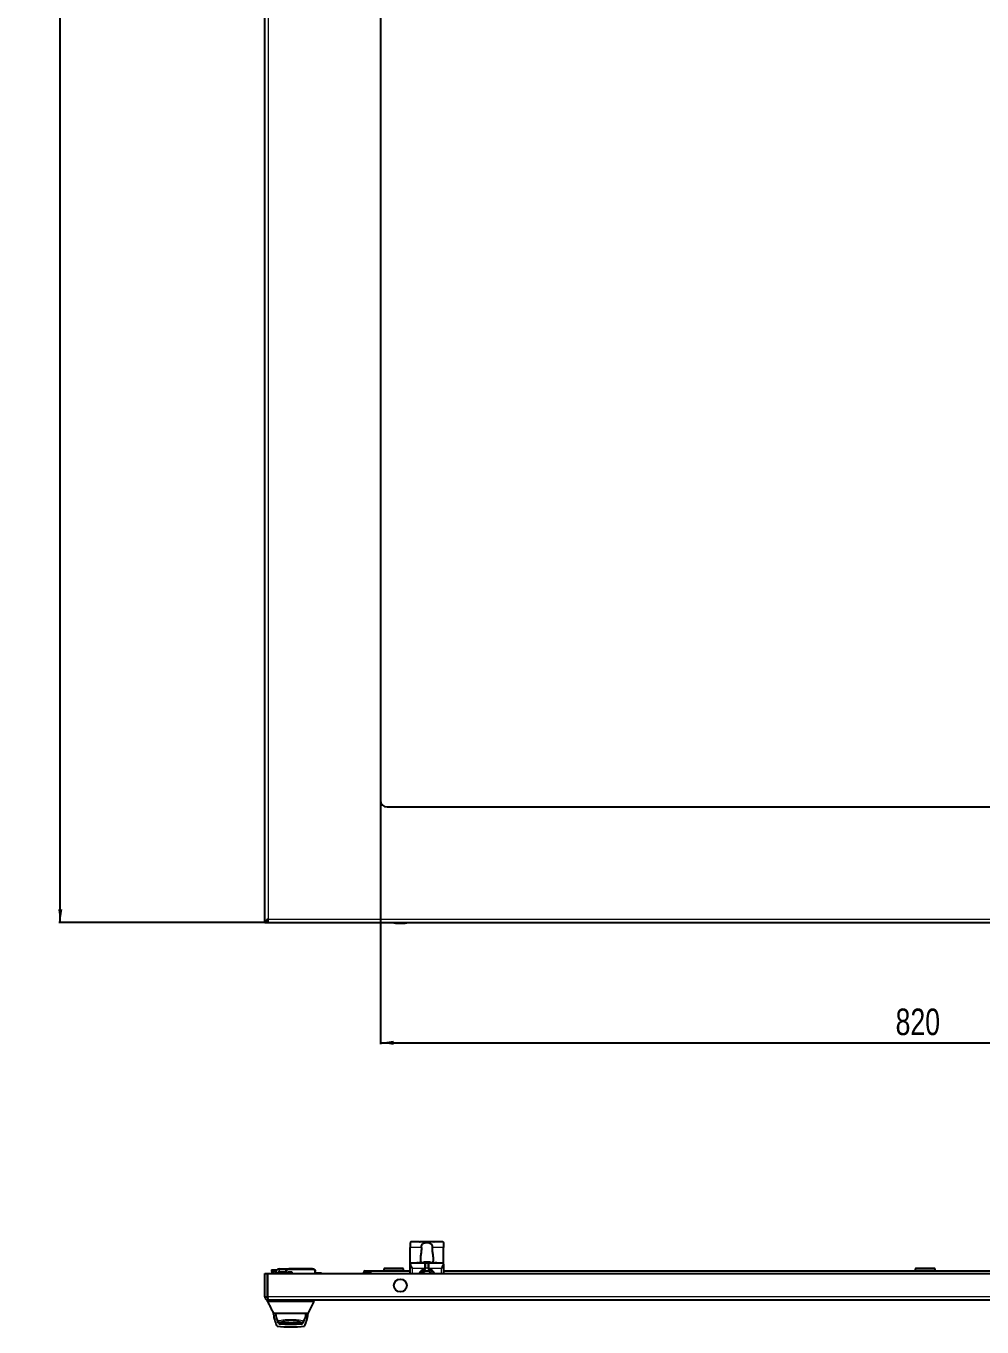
# Model space of a CAD drawing. Header units: millimetres. Extents: x -922 to 2026, y -1094 to 978.
# Drawn here: x -922 to -202, y -1094 to -114 of the extents above; entities that cross this region are included whole.
import ezdxf

# ---------------------------------------------------------------- set-up
doc = ezdxf.new("R2010")
doc.units = ezdxf.units.MM
doc.layers.add('FORMAT', color=7, linetype='Continuous')
doc.styles.add('SLDTEXTSTYLE0', font='TXT', dxfattribs={"width": 0.75})
doc.dimstyles.new('SLDDIMSTYLE0', dxfattribs={"dimtxt": 20, "dimasz": 10, "dimexe": 0, "dimexo": 0.0625, "dimgap": 5, "dimtad": 2, "dimdec": 1, "dimrnd": 1e-09, "dimzin": 12, "dimdsep": 46, "dimtxsty": 'SLDTEXTSTYLE0', "dimsah": 1, "dimcen": 0.09, "dimadec": 0, "dimazin": 3, "dimtfac": 1, "dimtofl": 0, "dimtmove": 0, "dimatfit": 3, "dimfxl": 0, "dimfrac": 2, "dimtolj": 1, "dimtzin": 12, "dimarcsym": 0})

# ---------------------------------------------------------------- blocks, each defined once
blk = doc.blocks.new('_D_1')
at = {"layer": 'FORMAT'}
for p, q in [((-742.26, 765.83), (-897.26, 765.83)), ((-896.26, -789.17), (-896.26, 765.83)), ((-742.26, -789.17), (-897.26, -789.17))]:
    blk.add_line(p, q, dxfattribs=at)
for points in [[(-896.26, 765.83), (-897.8, 755.83), (-894.72, 755.83)], [(-896.26, -789.17), (-894.72, -779.17), (-897.8, -779.17)]]:
    blk.add_solid(points, dxfattribs=at)
at = {"layer": 'FORMAT', "insert": (-922.04, -41.23), "char_height": 20, "attachment_point": 1, "rotation": 90, "style": 'SLDTEXTSTYLE0'}
blk.add_mtext('1555', dxfattribs=at)
blk = doc.blocks.new('_D_2')
at = {"layer": 'FORMAT'}
for p, q in [((-655.25, -697.18), (-655.25, -880.67)), ((164.75, -697.18), (164.75, -880.67)), ((-655.25, -879.67), (164.75, -879.67))]:
    blk.add_line(p, q, dxfattribs=at)
for points in [[(-655.25, -879.67), (-645.25, -881.21), (-645.25, -878.13)], [(164.75, -879.67), (154.75, -878.13), (154.75, -881.21)]]:
    blk.add_solid(points, dxfattribs=at)
at = {"layer": 'FORMAT', "insert": (-267.42, -853.89), "char_height": 20, "attachment_point": 1, "style": 'SLDTEXTSTYLE0'}
blk.add_mtext('820', dxfattribs=at)

msp = doc.modelspace()

# ---------------------------------------------------------------- linework, layer by layer
at = {"color": 7, "linetype": 'Continuous', "lineweight": 25}
for p, q in [((-742.25, -789.17), (-742.25, 765.83)), ((-655.25, 673.83), (-655.25, -697.17)), ((-650.25, -702.17), (159.75, -702.17)), ((-742.25, -789.17), (-740.25, -789.17)), ((-739.95, -789.17), (-739.95, -787.17)), ((-739.95, -789.17), (249.45, -789.17)), ((-632.75, -1030.01), (-632.75, -1033.85)), ((-632.75, -1045.35), (-632.75, -1033.85)), ((-625.74, -1029.45), (-631.25, -1029.45)), ((-624.85, -1029.4), (-625.37, -1029.41)), ((-615.66, -1029.35), (-624.85, -1029.35)), ((-615.14, -1029.41), (-615.66, -1029.4)), ((-609.25, -1029.45), (-614.77, -1029.45)), ((-607.75, -1030.01), (-607.75, -1033.85)), ((-607.75, -1045.35), (-607.75, -1033.85)), ((-632.75, -1046.22), (-632.75, -1045.35)), ((-632.75, -1045.35), (-619.25, -1045.35)), ((-632.75, -1053.35), (-632.75, -1046.22)), ((-627.88, -1045.25), (-627.88, -1045.35)), ((-627.73, -1045.25), (-627.73, -1045.35)), ((-627.61, -1045.25), (-627.61, -1045.35)), ((-626.81, -1045.25), (-627.61, -1045.25)), ((-626.81, -1045.25), (-626.81, -1045.35)), ((-626.65, -1045.25), (-626.65, -1045.35)), ((-626.53, -1045.25), (-626.53, -1045.35)), ((-626.2, -1045.25), (-626.2, -1045.35)), ((-626.01, -1045.25), (-626.01, -1045.35)), ((-625.48, -1045.25), (-625.48, -1045.35)), ((-625.1, -1041.13), (-625.1, -1043.72)), ((-625, -1045.25), (-625, -1045.35)), ((-624.83, -1045.25), (-624.83, -1045.35)), ((-624.38, -1045.25), (-624.38, -1045.35)), ((-624.23, -1045.25), (-624.23, -1045.35)), ((-624.11, -1045.25), (-624.11, -1045.35)), ((-623.8, -1045.25), (-623.8, -1045.35)), ((-622.52, -1045.25), (-623.64, -1045.25)), ((-622.52, -1045.25), (-622.52, -1045.35)), ((-622.39, -1045.25), (-622.39, -1045.35)), ((-622.2, -1045.25), (-622.2, -1045.35)), ((-622.18, -1045.25), (-622.18, -1045.35)), ((-621.59, -1045.25), (-622.18, -1045.25)), ((-621.59, -1045.25), (-621.59, -1045.35)), ((-621.33, -1045.02), (-621.35, -1044.79)), ((-621.28, -1045.03), (-621.31, -1044.72)), ((-621.3, -1044.88), (-621.29, -1044.79)), ((-620.69, -1045.25), (-621.27, -1045.25)), ((-621.25, -1045.35), (-619.25, -1045.35)), ((-621.25, -1049.35), (-621.25, -1045.35)), ((-620.69, -1045.25), (-620.69, -1045.35)), ((-620.69, -1045.25), (-620.69, -1045.35)), ((-620.68, -1045.25), (-620.5, -1045.25)), ((-620.5, -1045.25), (-620.5, -1045.35)), ((-620.5, -1045.25), (-620.5, -1045.25)), ((-620.49, -1045.25), (-620.49, -1045.35)), ((-620.48, -1044.75), (-620.48, -1044.72)), ((-620.33, -1045.25), (-620.33, -1045.35)), ((-619.54, -1045.25), (-620.33, -1045.25)), ((-619.54, -1045.25), (-619.54, -1045.35)), ((-619.39, -1045.25), (-619.39, -1045.35)), ((-619.27, -1045.25), (-619.27, -1045.35)), ((-619.25, -1045.35), (-619.25, -1049.35)), ((-619.2, -1044.79), (-619.2, -1044.72)), ((-619.18, -1045.28), (-618.87, -1045.27)), ((-618.84, -1044.91), (-618.83, -1044.79)), ((-618.84, -1045.25), (-618.84, -1045.35)), ((-618.75, -1045.35), (-607.75, -1045.35)), ((-618.72, -1045.25), (-618.72, -1045.35)), ((-618.35, -1045.25), (-618.35, -1045.35)), ((-618.1, -1045.25), (-618.1, -1045.35)), ((-617.98, -1045.25), (-617.98, -1045.35)), ((-617.83, -1045.25), (-617.83, -1045.35)), ((-617.71, -1045.25), (-617.71, -1045.35)), ((-617.28, -1045.25), (-617.28, -1045.35)), ((-617.25, -1045.25), (-617.28, -1045.25)), ((-617.25, -1045.25), (-617.25, -1045.35)), ((-617.22, -1045.25), (-617.22, -1045.35)), ((-617.05, -1045.25), (-617.05, -1045.35)), ((-616.7, -1045.25), (-616.7, -1045.35)), ((-616.21, -1045.25), (-616.21, -1045.35)), ((-616.01, -1045.25), (-616.01, -1045.35)), ((-615.67, -1045.25), (-615.67, -1045.35)), ((-615.52, -1045.25), (-615.52, -1045.35)), ((-614.45, -1045.25), (-615.52, -1045.25)), ((-615.4, -1043.72), (-615.4, -1041.13)), ((-614.45, -1045.25), (-614.45, -1045.35)), ((-614.14, -1045.25), (-614.14, -1045.35)), ((-613.98, -1045.25), (-613.98, -1045.35)), ((-613.6, -1045.25), (-613.6, -1045.35)), ((-612.85, -1045.25), (-613.6, -1045.25)), ((-612.85, -1045.25), (-612.85, -1045.35)), ((-607.75, -1046.22), (-607.75, -1045.35)), ((-607.75, -1046.22), (-607.75, -1053.35)), ((-742.25, -1070.75), (-742.25, -1053.35)), ((-742.25, -1053.35), (-740.25, -1053.35)), ((-740.25, -1070.75), (-740.25, -1053.35)), ((-739.95, -1070.75), (-739.95, -1053.35)), ((-739.95, -1053.35), (249.45, -1053.35)), ((-737.25, -1050.45), (-737.25, -1051.35)), ((-737.25, -1050.45), (-735.25, -1050.45)), ((-735.25, -1051.75), (-736.85, -1051.75)), ((-736.66, -1053.35), (-736.75, -1051.75)), ((-735.25, -1050.45), (-733.05, -1050.45)), ((-734.05, -1051.75), (-735.25, -1051.75)), ((-734.25, -1053.35), (-734.25, -1052.85)), ((-732.25, -1053.35), (-732.25, -1052.85)), ((-731.25, -1049.85), (-724.76, -1049.85)), ((-731.25, -1051.85), (-726.25, -1051.85)), ((-726.25, -1051.75), (-726.25, -1053.25)), ((-721.65, -1052.3), (-724.85, -1052.3)), ((-724.85, -1052.3), (-724.85, -1053.25)), ((-724.85, -1053.05), (-721.65, -1053.05)), ((-706.25, -1049.75), (-724.25, -1049.75)), ((-721.65, -1053.25), (-721.65, -1052.3)), ((-704.25, -1053.35), (-704.25, -1051.75)), ((-699.85, -1053.15), (-704.25, -1053.15)), ((-667.75, -1053.35), (-667.75, -1052.35)), ((-666.75, -1051.35), (-662.75, -1051.35)), ((-662.75, -1051.35), (-632.75, -1051.35)), ((-662.75, -1051.35), (-662.75, -1052.35)), ((-662.75, -1052.35), (-662.75, -1053.35)), ((-652.25, -1049.35), (-652.75, -1049.85)), ((-652.75, -1049.85), (-652.75, -1051.35)), ((-637.75, -1049.85), (-652.75, -1049.85)), ((-652.25, -1049.35), (-638.25, -1049.35)), ((-637.75, -1049.85), (-638.25, -1049.35)), ((-637.75, -1051.35), (-637.75, -1049.85)), ((-621.25, -1049.35), (-621.25, -1049.38)), ((-619.25, -1049.38), (-619.25, -1049.35)), ((-607.75, -1051.35), (172.25, -1051.35)), ((-252.25, -1049.35), (-252.75, -1049.85)), ((-252.75, -1049.85), (-252.75, -1051.35)), ((-237.75, -1049.85), (-252.75, -1049.85)), ((-252.25, -1049.35), (-238.25, -1049.35)), ((-237.75, -1049.85), (-238.25, -1049.35)), ((-237.75, -1051.35), (-237.75, -1049.85)), ((-742.25, -1070.75), (-740.25, -1070.75)), ((-740.25, -1074.35), (-740.25, -1073.35)), ((-739.65, -1073.35), (-740.25, -1073.35)), ((249.15, -1073.35), (-739.65, -1073.35)), ((-710.75, -1074.35), (-734.75, -1074.35)), ((-709.75, -1083.35), (-705.23, -1074.29)), ((-705.25, -1074.35), (-705.25, -1073.35)), ((-733.35, -1083.35), (-735.75, -1083.35)), ((-735.72, -1083.35), (-735.72, -1083.56)), ((-712.16, -1083.35), (-733.35, -1083.35)), ((-709.75, -1083.35), (-712.16, -1083.35)), ((-709.79, -1083.56), (-709.79, -1083.35)), ((-728.59, -1090.33), (-716.99, -1090.33)), ((-728.59, -1090.33), (-728.44, -1090.33))]:
    msp.add_line(p, q, dxfattribs=at)
at = {"color": 8, "linetype": 'Continuous', "lineweight": 18}
for p, q in [((-739.65, -90.66), (-739.65, -786.57)), ((-739.65, -786.57), (249.15, -786.57)), ((-645.12, -789.3), (-635.39, -789.3)), ((-645, -789.42), (-635.51, -789.42)), ((-624.35, -1033.85), (-632.75, -1033.85)), ((-607.75, -1033.85), (-616.16, -1033.85)), ((-623.64, -1045.25), (-623.64, -1045.35)), ((-621.75, -1049.35), (-621.75, -1045.35)), ((-618.75, -1045.35), (-618.75, -1049.35)), ((-737.25, -1051.35), (-735.25, -1051.35)), ((-735.75, -1051.75), (-735.66, -1053.35)), ((-735.25, -1050.45), (-735.25, -1051.35)), ((-735.25, -1051.75), (-735.25, -1051.35)), ((-735.25, -1051.35), (-733.85, -1051.35)), ((-732.25, -1052.85), (-734.25, -1052.85)), ((-731.25, -1051.85), (-731.25, -1049.85)), ((-725.75, -1053.35), (-725.75, -1051.75)), ((-724.25, -1050.25), (-706.25, -1050.25)), ((-704.75, -1051.75), (-704.75, -1053.35)), ((-699.85, -1053.35), (-699.85, -1053.15)), ((-666.75, -1052.35), (-667.75, -1052.35)), ((-666.75, -1052.35), (-666.75, -1051.35)), ((-666.75, -1052.35), (-666.75, -1053.35)), ((-662.75, -1052.35), (-666.75, -1052.35)), ((-631.25, -1049.35), (-621.75, -1049.35)), ((-631.25, -1049.35), (-631.25, -1053.35)), ((-622.12, -1049.86), (-621.98, -1050.34)), ((-621.75, -1049.35), (-621.25, -1049.35)), ((-621.75, -1049.38), (-621.75, -1049.35)), ((-621.75, -1049.38), (-621.25, -1049.38)), ((-619.25, -1049.35), (-621.25, -1049.35)), ((-619.25, -1049.35), (-618.75, -1049.35)), ((-619.25, -1049.38), (-618.75, -1049.38)), ((-618.75, -1049.35), (-618.75, -1049.38)), ((-618.75, -1049.35), (-609.25, -1049.35)), ((-618.53, -1050.34), (-618.39, -1049.86)), ((-609.25, -1053.35), (-609.25, -1049.35)), ((249.45, -1070.75), (-739.95, -1070.75)), ((-734.75, -1074.35), (-734.75, -1073.35)), ((-710.75, -1074.35), (-710.75, -1073.35))]:
    msp.add_line(p, q, dxfattribs=at)
at = {"color": 7, "linetype": 'Continuous', "lineweight": 25, "flags": 128}
for points in [[(-731.87, -1090.78), (-732.23, -1089.89), (-732.33, -1089.61)], [(-713.06, -1089.29), (-713.28, -1089.89), (-713.64, -1090.78)]]:
    msp.add_lwpolyline(points, dxfattribs=at)
at = {"color": 7, "linetype": 'Continuous', "lineweight": 25}
msp.add_circle((-640.25, -1062.35), 4.86, dxfattribs=at)
msp.add_circle((-640.25, -1062.35), 4.86, dxfattribs=at)
at = {"color": 8, "linetype": 'Continuous', "lineweight": 18}
msp.add_circle((-640.25, -1062.35), 4.75, dxfattribs=at)
at = {"color": 7, "linetype": 'Continuous', "lineweight": 25}
for centre, radius, start, end in [((-650.25, -697.17), 5, 180, 270), ((-619.35, -789.24), 25.77, 179.86102, 180.13898), ((-644.99, -789.3), 0.126, 180, 263.97442), ((-640.25, -744.42), 45.25, 263.97442, 269.9984), ((-640.26, -744.42), 45.25, 270.0016, 276.02558), ((-635.52, -789.3), 0.126, 276.02558, 0), ((-661.16, -789.24), 25.77, 359.86102, 0.13898), ((-620.25, -1052.65), 8, 98.41771, 108.44436), ((-620.23, -1048.98), 4.34, 104.99458, 114.66368), ((-621.57, -1050.56), 5.54, 85.14071, 94.85929), ((-621.22, -1044.81), 0.133, 135.20997, 169.83797), ((-620.2, -1052.74), 8.03, 91.99978, 97.83609), ((-619.85, -1046.4), 1.85, 119.67191, 132.73716), ((-619.78, -1051.22), 6.5, 92.24647, 98.7173), ((-620.73, -1051.17), 6.45, 85.77538, 87.76397), ((-620.31, -1052.74), 8.03, 82.16391, 88.00022), ((-620.4, -1049.06), 4.43, 65.15746, 74.45727), ((-619.32, -1046.35), 1.64, 72.5824, 85.536), ((-620.25, -1052.65), 8, 70.1778, 81.58229), ((-620.24, -1051.68), 7.03, 70.80686, 78.43412), ((-618.24, -1047.38), 2.36, 82.549, 97.451), ((-736.85, -1051.35), 0.4, 180, 270), ((-731.25, -1052.85), 3, 90, 180), ((-731.25, -1052.85), 1, 90, 180), ((-699.85, -1053.75), 0.6, 41.81031, 90), ((-666.75, -1052.35), 1, 90, 180), ((-620.25, -1056.35), 6.25, 106.01339, 151.3146), ((-620.25, -1056.35), 4.85, 90, 141.78919), ((-622.25, -1049.38), 1, 286.01339, 0), ((-620.25, -1056.35), 4.85, 38.21081, 90), ((-618.25, -1049.38), 1, 180, 253.98661), ((-620.25, -1056.35), 6.25, 28.6854, 73.98661), ((-743.69, -1083.56), 7.98, 358.26695, 359.99994), ((-708.87, -1080.99), 27, 185.96099, 206.16954), ((-722.75, -1083.35), 11.4, 180, 210.87421), ((-722.75, -1083.35), 11.4, 329.05608, 0), ((-736.64, -1080.99), 27, 333.83046, 354.03918), ((-701.82, -1083.56), 7.98, 180, 181.7325), ((-722.75, -1011.56), 82, 262.75342, 277.24658), ((-731.41, -1090.58), 0.5, 203.04365, 263.74905), ((-722.75, -1011.56), 80, 263.74905, 276.25095), ((-714.1, -1090.58), 0.5, 276.25095, 336.95635)]:
    msp.add_arc(centre, radius, start, end, dxfattribs=at)
at = {"color": 8, "linetype": 'Continuous', "lineweight": 18}
for centre, radius, start, end in [((-620.25, -1056.35), 6.75, 106.01339, 153.6122), ((-622.25, -1049.38), 0.5, 286.01339, 0), ((-618.25, -1049.38), 0.5, 180, 253.98661), ((-620.25, -1056.35), 6.75, 26.3878, 73.98661)]:
    msp.add_arc(centre, radius, start, end, dxfattribs=at)
at = {"color": 7, "linetype": 'Continuous', "lineweight": 25}
for points, knots in [([(-739.65, -786.57), (-739.99, -786.79), (-740.33, -787.01), (-740.96, -787.44), (-741.25, -787.66), (-741.73, -788.09), (-741.93, -788.31), (-742.19, -788.74), (-742.25, -788.96), (-742.25, -789.17)], [0, 0, 0, 0, 0.25, 0.25, 0.5, 0.5, 0.75, 0.75, 1, 1, 1, 1]), ([(-739.65, -786.57), (-739.81, -787.01), (-739.97, -787.44), (-740.19, -788.31), (-740.25, -788.74), (-740.25, -789.17)], [0, 0, 0, 0, 0.5, 0.5, 1, 1, 1, 1]), ([(-739.95, -789.17), (-739.93, -789.17), (-739.9, -789.11), (-739.85, -788.84), (-739.83, -788.65), (-739.78, -788.17), (-739.75, -787.88), (-739.7, -787.25), (-739.68, -786.91), (-739.65, -786.57)], [0, 0, 0, 0, 0.25, 0.25, 0.5, 0.5, 0.75, 0.75, 1, 1, 1, 1]), ([(-739.95, -787.17), (-739.9, -787.17), (-739.85, -787.11), (-739.75, -786.89), (-739.7, -786.73), (-739.65, -786.57)], [0, 0, 0, 0, 0.5, 0.5, 1, 1, 1, 1]), ([(-631.25, -1029.45), (-631.42, -1029.46), (-631.76, -1029.46), (-632.2, -1029.52), (-632.54, -1029.64), (-632.73, -1029.81), (-632.75, -1029.96), (-632.75, -1030.01)], [0, 0, 0, 0, 0.2129, 0.425707, 0.640613, 0.853382, 1, 1, 1, 1]), ([(-625.74, -1029.45), (-625.63, -1029.44), (-625.5, -1029.43), (-625.39, -1029.41), (-625.37, -1029.41)], [0, 0, 0, 0, 0.7894027, 1, 1, 1, 1]), ([(-624.35, -1033.85), (-624.4, -1034.85), (-624.51, -1036.99), (-625.03, -1039.43), (-625.09, -1040.74), (-625.1, -1041.13)], [0, 0, 0, 0, 0.378823, 0.812228, 1, 1, 1, 1]), ([(-624.35, -1033.85), (-624.33, -1033.43), (-624.29, -1032.61), (-623.92, -1031.51), (-623.27, -1030.7), (-622.35, -1030.21), (-621.2, -1029.97), (-619.87, -1029.92), (-618.52, -1030.09), (-617.4, -1030.56), (-616.67, -1031.37), (-616.28, -1032.39), (-616.17, -1033.26), (-616.16, -1033.75), (-616.16, -1033.85)], [0, 0, 0, 0, 0.088505, 0.177138, 0.262858, 0.344694, 0.430485, 0.525193, 0.625645, 0.723911, 0.812494, 0.894483, 0.978997, 1, 1, 1, 1]), ([(-615.4, -1041.13), (-615.49, -1040.22), (-615.66, -1038.36), (-616.13, -1035.77), (-616.15, -1034.23), (-616.16, -1033.85)], [0, 0, 0, 0, 0.417668, 0.852903, 1, 1, 1, 1]), ([(-615.14, -1029.41), (-615.12, -1029.41), (-615.01, -1029.43), (-614.88, -1029.44), (-614.77, -1029.45)], [0, 0, 0, 0, 0.161974, 1, 1, 1, 1]), ([(-607.75, -1030.01), (-607.77, -1029.93), (-607.8, -1029.77), (-608.04, -1029.61), (-608.4, -1029.51), (-608.82, -1029.46), (-609.12, -1029.45), (-609.25, -1029.45)], [0, 0, 0, 0, 0.205683, 0.411346, 0.618649, 0.832339, 1, 1, 1, 1]), ([(-632.75, -1046.22), (-632.73, -1046.39), (-632.67, -1046.82), (-632.21, -1047.77), (-631.68, -1048.66), (-631.33, -1049.23), (-631.26, -1049.34), (-631.25, -1049.35)], [0, 0, 0, 0, 0.19414, 0.485275, 0.898779, 0.996769, 1, 1, 1, 1]), ([(-627.73, -1045.25), (-627.75, -1045.25), (-627.8, -1045.25), (-627.85, -1045.25), (-627.87, -1045.25), (-627.88, -1045.25), (-627.88, -1045.25)], [0, 0, 0, 0, 0.280836, 0.55925, 0.779182, 1, 1, 1, 1]), ([(-627.61, -1045.25), (-627.61, -1045.25), (-627.62, -1045.25), (-627.64, -1045.25), (-627.69, -1045.25), (-627.72, -1045.25), (-627.73, -1045.25)], [0, 0, 0, 0, 0.280888, 0.559482, 0.77927, 1, 1, 1, 1]), ([(-626.65, -1045.25), (-626.67, -1045.25), (-626.7, -1045.25), (-626.76, -1045.25), (-626.79, -1045.25), (-626.81, -1045.25)], [0, 0, 0, 0, 0.2806376, 0.5608768, 1, 1, 1, 1]), ([(-626.53, -1045.25), (-626.54, -1045.25), (-626.54, -1045.25), (-626.56, -1045.25), (-626.61, -1045.25), (-626.64, -1045.25), (-626.65, -1045.25)], [0, 0, 0, 0, 0.280941, 0.559114, 0.779089, 1, 1, 1, 1]), ([(-626.01, -1045.25), (-626.07, -1045.25), (-626.18, -1045.25), (-626.19, -1045.25), (-626.2, -1045.25)], [0, 0, 0, 0, 0.559312, 1, 1, 1, 1]), ([(-625.48, -1045.25), (-625.54, -1045.25), (-625.66, -1045.25), (-625.86, -1045.25), (-625.95, -1045.25), (-626.01, -1045.25)], [0, 0, 0, 0, 0.280496, 0.560765, 1, 1, 1, 1]), ([(-625, -1045.25), (-625.07, -1045.25), (-625.19, -1045.25), (-625.39, -1045.25), (-625.48, -1045.25)], [0, 0, 0, 0, 0.560137, 1, 1, 1, 1]), ([(-625.1, -1043.72), (-625.06, -1043.99), (-624.98, -1044.54), (-624.19, -1044.99), (-623.19, -1045.2), (-622.42, -1045.23), (-622.14, -1045.24)], [0, 0, 0, 0, 0.289157, 0.579411, 0.847533, 1, 1, 1, 1]), ([(-624.83, -1045.25), (-624.84, -1045.25), (-624.85, -1045.25), (-624.96, -1045.25), (-625, -1045.25)], [0, 0, 0, 0, 0.559914, 1, 1, 1, 1]), ([(-624.23, -1045.25), (-624.25, -1045.25), (-624.3, -1045.25), (-624.35, -1045.25), (-624.37, -1045.25), (-624.38, -1045.25), (-624.38, -1045.25)], [0, 0, 0, 0, 0.280765, 0.559178, 0.779175, 1, 1, 1, 1]), ([(-624.11, -1045.25), (-624.11, -1045.25), (-624.12, -1045.25), (-624.14, -1045.25), (-624.19, -1045.25), (-624.22, -1045.25), (-624.23, -1045.25)], [0, 0, 0, 0, 0.280828, 0.559417, 0.779393, 1, 1, 1, 1]), ([(-623.64, -1045.25), (-623.66, -1045.25), (-623.71, -1045.25), (-623.77, -1045.25), (-623.8, -1045.25), (-623.8, -1045.25), (-623.8, -1045.25)], [0, 0, 0, 0, 0.280951, 0.559967, 0.779431, 1, 1, 1, 1]), ([(-622.39, -1045.25), (-622.39, -1045.25), (-622.39, -1045.25), (-622.43, -1045.25), (-622.48, -1045.25), (-622.51, -1045.25), (-622.52, -1045.25)], [0, 0, 0, 0, 0.280713, 0.558701, 0.779045, 1, 1, 1, 1]), ([(-622.18, -1045.25), (-622.19, -1045.25), (-622.19, -1045.25), (-622.2, -1045.25), (-622.2, -1045.25)], [0, 0, 0, 0, 0.560081, 1, 1, 1, 1]), ([(-621.75, -1045.35), (-621.75, -1045.35), (-621.75, -1045.35), (-621.74, -1045.35), (-621.73, -1045.35), (-621.7, -1045.35), (-621.58, -1045.35), (-621.35, -1045.35), (-621.29, -1045.35), (-621.25, -1045.35)], [0, 0, 0, 0, 0.00167, 0.003889, 0.009531, 0.034361, 0.132751, 0.526214, 1, 1, 1, 1]), ([(-621.42, -1045.25), (-621.44, -1045.25), (-621.48, -1045.25), (-621.55, -1045.25), (-621.58, -1045.25), (-621.59, -1045.25)], [0, 0, 0, 0, 0.281226, 0.561522, 1, 1, 1, 1]), ([(-620.69, -1045.25), (-620.69, -1045.25), (-620.69, -1045.25), (-620.69, -1045.25), (-620.69, -1045.25)], [0, 0, 0, 0, 0.5595043, 1, 1, 1, 1]), ([(-620.33, -1045.25), (-620.35, -1045.25), (-620.4, -1045.25), (-620.45, -1045.25), (-620.48, -1045.25), (-620.49, -1045.25), (-620.49, -1045.25)], [0, 0, 0, 0, 0.2808549, 0.5597179, 0.7795181, 1, 1, 1, 1]), ([(-619.39, -1045.25), (-619.41, -1045.25), (-619.46, -1045.25), (-619.51, -1045.25), (-619.53, -1045.25), (-619.53, -1045.25), (-619.54, -1045.25)], [0, 0, 0, 0, 0.2808126, 0.5590988, 0.7791702, 1, 1, 1, 1]), ([(-619.27, -1045.25), (-619.27, -1045.25), (-619.27, -1045.25), (-619.3, -1045.25), (-619.35, -1045.25), (-619.38, -1045.25), (-619.39, -1045.25)], [0, 0, 0, 0, 0.2809124, 0.5594047, 0.7791083, 1, 1, 1, 1]), ([(-619.25, -1045.35), (-619.22, -1045.35), (-619.14, -1045.35), (-618.88, -1045.35), (-618.76, -1045.35), (-618.75, -1045.35)], [0, 0, 0, 0, 0.475461, 0.994056, 1, 1, 1, 1]), ([(-618.84, -1045.25), (-618.86, -1045.25), (-618.9, -1045.25), (-618.96, -1045.25), (-618.98, -1045.25), (-618.98, -1045.25), (-618.98, -1045.25)], [0, 0, 0, 0, 0.280888, 0.559023, 0.779155, 1, 1, 1, 1]), ([(-618.72, -1045.25), (-618.72, -1045.25), (-618.72, -1045.25), (-618.75, -1045.25), (-618.8, -1045.25), (-618.83, -1045.25), (-618.84, -1045.25)], [0, 0, 0, 0, 0.2809, 0.559498, 0.779148, 1, 1, 1, 1]), ([(-618.35, -1045.25), (-618.41, -1045.25), (-618.51, -1045.25), (-618.65, -1045.25), (-618.71, -1045.25), (-618.72, -1045.25), (-618.72, -1045.25)], [0, 0, 0, 0, 0.280935, 0.559487, 0.779245, 1, 1, 1, 1]), ([(-618.35, -1045.26), (-617.88, -1045.22), (-616.94, -1045.15), (-615.97, -1044.84), (-615.47, -1044.35), (-615.42, -1043.91), (-615.4, -1043.72)], [0, 0, 0, 0, 0.271204, 0.5403164, 0.8040819, 1, 1, 1, 1]), ([(-618.1, -1045.25), (-618.14, -1045.25), (-618.22, -1045.25), (-618.31, -1045.25), (-618.35, -1045.25)], [0, 0, 0, 0, 0.559441, 1, 1, 1, 1]), ([(-617.98, -1045.25), (-617.98, -1045.25), (-617.99, -1045.25), (-618.06, -1045.25), (-618.1, -1045.25)], [0, 0, 0, 0, 0.560313, 1, 1, 1, 1]), ([(-617.83, -1045.25), (-617.85, -1045.25), (-617.9, -1045.25), (-617.95, -1045.25), (-617.97, -1045.25), (-617.98, -1045.25), (-617.98, -1045.25)], [0, 0, 0, 0, 0.28091, 0.559174, 0.779166, 1, 1, 1, 1]), ([(-617.71, -1045.25), (-617.71, -1045.25), (-617.72, -1045.25), (-617.74, -1045.25), (-617.79, -1045.25), (-617.82, -1045.25), (-617.83, -1045.25)], [0, 0, 0, 0, 0.280849, 0.55949, 0.779158, 1, 1, 1, 1]), ([(-617.22, -1045.25), (-617.23, -1045.25), (-617.24, -1045.25), (-617.25, -1045.25), (-617.25, -1045.25)], [0, 0, 0, 0, 0.560691, 1, 1, 1, 1]), ([(-617.05, -1045.25), (-617.08, -1045.25), (-617.15, -1045.25), (-617.2, -1045.25), (-617.22, -1045.25)], [0, 0, 0, 0, 0.559542, 1, 1, 1, 1]), ([(-616.7, -1045.25), (-616.77, -1045.25), (-616.89, -1045.25), (-617, -1045.25), (-617.05, -1045.25)], [0, 0, 0, 0, 0.560514, 1, 1, 1, 1]), ([(-616.21, -1045.25), (-616.28, -1045.25), (-616.42, -1045.25), (-616.61, -1045.25), (-616.7, -1045.25)], [0, 0, 0, 0, 0.559217, 1, 1, 1, 1]), ([(-616.01, -1045.25), (-616.02, -1045.25), (-616.03, -1045.25), (-616.15, -1045.25), (-616.21, -1045.25)], [0, 0, 0, 0, 0.56034, 1, 1, 1, 1]), ([(-615.52, -1045.25), (-615.54, -1045.25), (-615.58, -1045.25), (-615.64, -1045.25), (-615.67, -1045.25), (-615.67, -1045.25), (-615.67, -1045.25)], [0, 0, 0, 0, 0.280872, 0.559701, 0.779382, 1, 1, 1, 1]), ([(-613.98, -1045.25), (-614.03, -1045.25), (-614.13, -1045.25), (-614.14, -1045.25), (-614.14, -1045.25)], [0, 0, 0, 0, 0.5589475, 1, 1, 1, 1]), ([(-613.6, -1045.25), (-613.68, -1045.25), (-613.82, -1045.25), (-613.93, -1045.25), (-613.98, -1045.25)], [0, 0, 0, 0, 0.559747, 1, 1, 1, 1]), ([(-609.25, -1049.35), (-609.25, -1049.34), (-609.18, -1049.23), (-608.83, -1048.66), (-608.3, -1047.77), (-607.84, -1046.82), (-607.78, -1046.39), (-607.75, -1046.22)], [0, 0, 0, 0, 0.003231, 0.101221, 0.514725, 0.80586, 1, 1, 1, 1]), ([(-721.87, -1049.45), (-721.87, -1049.45), (-721.87, -1049.45), (-721.81, -1049.45), (-721.67, -1049.45), (-721.34, -1049.45), (-721.02, -1049.45), (-720.81, -1049.45)], [0, 0, 0, 0, 0.124693, 0.187182, 0.249773, 0.500039, 1, 1, 1, 1]), ([(-720.81, -1049.45), (-720.66, -1049.45), (-720.44, -1049.45), (-720.15, -1049.45), (-719.97, -1049.45), (-719.83, -1049.45), (-719.71, -1049.45), (-719.7, -1049.45), (-719.7, -1049.45)], [0, 0, 0, 0, 0.250089, 0.382495, 0.500259, 0.622163, 0.750133, 1, 1, 1, 1]), ([(-742.25, -1070.75), (-742.25, -1070.92), (-742.24, -1071.09), (-742.17, -1071.42), (-742.12, -1071.59), (-741.99, -1071.9), (-741.91, -1072.05), (-741.72, -1072.33), (-741.61, -1072.47), (-741.37, -1072.71), (-741.24, -1072.82), (-740.96, -1073), (-740.8, -1073.09), (-740.33, -1073.28), (-740, -1073.35), (-739.65, -1073.35)], [0, 0, 0, 0, 0.125, 0.125, 0.25, 0.25, 0.375, 0.375, 0.5, 0.5, 0.625, 0.625, 0.75, 0.75, 1, 1, 1, 1]), ([(-740.28, -1074.29), (-739.9, -1075.06), (-739.09, -1076.67), (-737.97, -1078.92), (-736.83, -1081.19), (-736.12, -1082.61), (-735.75, -1083.35)], [0, 0, 0, 0, 0.216327, 0.453955, 0.714745, 1, 1, 1, 1]), ([(-740.25, -1070.75), (-740.25, -1070.9), (-740.19, -1071.06), (-739.97, -1071.28), (-739.81, -1071.35), (-739.65, -1071.35)], [0, 0, 0, 0, 0.5, 0.5, 1, 1, 1, 1]), ([(-734.75, -1074.35), (-735.37, -1074.35), (-736.61, -1074.35), (-738.26, -1074.35), (-739.5, -1074.35), (-740.16, -1074.35), (-740.23, -1074.35), (-740.25, -1074.35)], [0, 0, 0, 0, 0.214694, 0.429388, 0.644082, 0.858775, 1, 1, 1, 1]), ([(-739.65, -1073.35), (-739.68, -1073.35), (-739.7, -1073.28), (-739.75, -1073.02), (-739.78, -1072.83), (-739.83, -1072.35), (-739.85, -1072.06), (-739.9, -1071.43), (-739.93, -1071.09), (-739.95, -1070.75)], [0, 0, 0, 0, 0.25, 0.25, 0.5, 0.5, 0.75, 0.75, 1, 1, 1, 1]), ([(-705.25, -1074.35), (-705.32, -1074.35), (-705.44, -1074.35), (-706.38, -1074.35), (-707.78, -1074.35), (-709.33, -1074.35), (-710.35, -1074.35), (-710.75, -1074.35)], [0, 0, 0, 0, 0.21469, 0.42938, 0.644073, 0.858767, 1, 1, 1, 1]), ([(-732.52, -1089.23), (-732.4, -1089.38), (-732.17, -1089.69), (-731.72, -1089.97), (-731.31, -1090.14), (-730.93, -1090.23), (-730.41, -1090.29), (-729.66, -1090.33), (-728.94, -1090.34), (-728.48, -1090.33), (-728.44, -1090.33)], [0, 0, 0, 0, 0.086907, 0.170444, 0.253995, 0.352832, 0.493755, 0.750586, 0.975401, 1, 1, 1, 1]), ([(-730.5, -1090.57), (-730.42, -1090.54), (-730.25, -1090.48), (-728.92, -1090.49), (-726.97, -1090.55), (-724.52, -1090.6), (-721.87, -1090.61), (-719.32, -1090.57), (-717.16, -1090.51), (-715.63, -1090.48), (-714.9, -1090.52), (-715.06, -1090.65), (-716.07, -1090.85), (-717.84, -1091.07), (-720.17, -1091.24), (-722.78, -1091.3), (-725.38, -1091.24), (-727.68, -1091.07), (-729.43, -1090.85), (-730.37, -1090.67), (-730.47, -1090.59), (-730.5, -1090.57)], [0, 0, 0, 0, 0.053435, 0.106868, 0.160358, 0.213991, 0.267619, 0.321181, 0.374779, 0.42843, 0.481983, 0.5354, 0.588925, 0.642773, 0.696736, 0.750367, 0.803567, 0.856759, 0.910369, 0.964326, 1, 1, 1, 1]), ([(-718.16, -1090.32), (-717.96, -1090.33), (-717.3, -1090.33), (-716.38, -1090.34), (-715.4, -1090.31), (-714.76, -1090.26), (-714.22, -1090.15), (-713.75, -1089.95), (-713.28, -1089.64), (-713.08, -1089.33), (-713, -1089.19)], [0, 0, 0, 0, 0.083733, 0.271555, 0.468927, 0.681743, 0.781788, 0.862953, 0.941144, 1, 1, 1, 1])]:
    msp.add_open_spline(points, degree=3, knots=knots, dxfattribs=at)
for points in [[(-726.25, -1051.75), (-726.22, -1051.49), (-726.16, -1050.96), (-725.7, -1050.3), (-725.04, -1049.84), (-724.52, -1049.78), (-724.25, -1049.75)], [(-706.25, -1049.75), (-705.99, -1049.78), (-705.47, -1049.84), (-704.81, -1050.3), (-704.34, -1050.96), (-704.28, -1051.49), (-704.25, -1051.75)]]:
    msp.add_open_spline(points, degree=3, dxfattribs=at)
at = {"color": 8, "linetype": 'Continuous', "lineweight": 18}
for points in [[(-725.75, -1051.75), (-725.82, -1051.75), (-725.95, -1051.75), (-726.12, -1051.75), (-726.23, -1051.75), (-726.25, -1051.75), (-726.25, -1051.75)], [(-725.75, -1051.75), (-725.73, -1051.55), (-725.69, -1051.16), (-725.34, -1050.66), (-724.84, -1050.31), (-724.45, -1050.27), (-724.25, -1050.25)], [(-724.25, -1049.75), (-724.25, -1049.75), (-724.25, -1049.77), (-724.25, -1049.89), (-724.25, -1050.05), (-724.25, -1050.18), (-724.25, -1050.25)], [(-706.25, -1050.25), (-706.25, -1050.18), (-706.25, -1050.05), (-706.25, -1049.89), (-706.25, -1049.77), (-706.25, -1049.75), (-706.25, -1049.75)], [(-706.25, -1050.25), (-706.06, -1050.27), (-705.66, -1050.31), (-705.17, -1050.66), (-704.82, -1051.16), (-704.78, -1051.55), (-704.75, -1051.75)], [(-704.75, -1051.75), (-704.69, -1051.75), (-704.56, -1051.75), (-704.39, -1051.75), (-704.28, -1051.75), (-704.26, -1051.75), (-704.25, -1051.75)]]:
    msp.add_open_spline(points, degree=3, dxfattribs=at)
for points, knots in [([(-732.44, -1089.16), (-732.46, -1089.1), (-732.5, -1088.95), (-731.22, -1088.59), (-728.95, -1088.21), (-726.27, -1087.95), (-723.41, -1087.84), (-720.49, -1087.87), (-717.49, -1088.1), (-715.01, -1088.45), (-713.44, -1088.82), (-712.77, -1089.08), (-713, -1089.15), (-713.04, -1089.16)], [0, 0, 0, 0, 0.080358, 0.189165, 0.296875, 0.401927, 0.469214, 0.569403, 0.669558, 0.770526, 0.874295, 0.980961, 1, 1, 1, 1]), ([(-716.99, -1090.33), (-716.8, -1090.33), (-715.88, -1090.34), (-714.97, -1090.29), (-714.5, -1090.13), (-715.02, -1089.86), (-716.37, -1089.54), (-718.4, -1089.24), (-720.89, -1089.05), (-723.29, -1089.02), (-725.66, -1089.12), (-727.87, -1089.33), (-729.76, -1089.66), (-730.82, -1089.98), (-730.92, -1090.21), (-730.2, -1090.32), (-729.09, -1090.33), (-728.59, -1090.33)], [0, 0, 0, 0, 0.019237, 0.094456, 0.169947, 0.244138, 0.315947, 0.385269, 0.453516, 0.521522, 0.567246, 0.638978, 0.71315, 0.788639, 0.863863, 0.937348, 1, 1, 1, 1])]:
    msp.add_open_spline(points, degree=3, knots=knots, dxfattribs=at)

# ---------------------------------------------------------------- dimensions: what is measured, and where the dimension line sits
at = {"layer": 'FORMAT'}
dim = msp.add_linear_dim(base=(-896.26, 765.83), p1=(-742.25, -789.17), p2=(-742.25, 765.83), angle=90, dimstyle='SLDDIMSTYLE0', dxfattribs=at)
dim.commit()
dim.dimension.update_dxf_attribs({"geometry": '_D_1', "text_midpoint": (-896.26, -11.67), "dimtype": 160})
dim = msp.add_linear_dim(base=(164.75, -879.67), p1=(-655.25, -697.17), p2=(164.75, -697.17), dimstyle='SLDDIMSTYLE0', dxfattribs=at)
dim.commit()
dim.dimension.update_dxf_attribs({"geometry": '_D_2', "text_midpoint": (-245.25, -879.67), "dimtype": 160})

doc.saveas('drawing.dxf')
